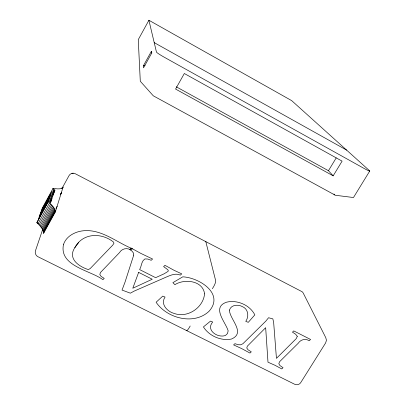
<?xml version="1.0" encoding="UTF-8"?>
<svg xmlns="http://www.w3.org/2000/svg" width="405" height="405" viewBox="0 0 405 405"><rect width="100%" height="100%" fill="white"/><g stroke="black" fill="none" stroke-linecap="round" stroke-linejoin="round"><path stroke-width="0.61" d="M42.262 208.823A0.942 0.278 27.6 0 1 42.085 208.514L53.07 188.325C56.275 188.705 60.608 189.889 63.084 187.135L55.308 212.028L43.583 233.31C43.558 228.85 39.781 225.57 36.85 222.669L48.539 201.103L50.752 202.237L50.984 201.558L49.42 200.784M42.773 229.164L35.362 251.044C34.845 253.272 35.923 255.727 37.994 256.74L294.516 384.188C296.561 385.337 299.386 384.694 300.667 382.71L325.615 342.944L326.46 340.296L325.762 337.654L303.137 292.891L302.246 291.802L75.209 173.704C73.052 172.565 70.192 173.482 69.032 175.618L61.818 188.75M49.891 199.447L51.445 200.217L51.217 200.885L49.648 200.136M50.782 201.184L51.901 198.895L50.352 198.126M52.159 192.988L53.673 193.737L53.455 194.37L51.931 193.636M52.599 191.732L54.103 192.481L53.89 193.109L52.372 192.375M53.035 190.497L54.533 191.241L54.321 191.859L52.812 191.13M53.07 188.325L52.939 188.69A0.947 0.253 27.8 0 0 53.693 189.363L54.953 190.011L54.746 190.623L53.242 189.899M43.583 233.31L43.968 232.186M38.51 223.509L36.85 222.669L48.539 201.103M39.412 216.133L39.513 215.85M40.024 214.463L39.903 215.344M74.879 247.566C67.382 258.684 78.853 266.581 88.371 269.598L90.209 268.54L112.732 245.136L113.967 243.258L113.42 241.977C101.351 232.424 82.736 232.779 74.879 247.566L78.595 242.646M51.673 191.823L41.588 210.235L41.502 211.506M51.227 193.074L41.092 211.577L41.001 212.858M50.782 194.334L40.591 212.934L40.409 213.961M40.085 214.311L50.711 195.134M39.574 215.698L50.038 196.638M39.057 217.1L49.577 197.944M38.531 218.518L49.111 199.26M54.047 191.661L54.953 190.011M53.622 192.901L54.533 191.241M53.511 193.565L54.103 192.481M53.075 194.825L53.673 193.737M148.903 20.25L156.457 52.058A8.956 0.709 29.5 0 0 164.572 57.399L364.52 168.677A8.637 0.638 30.6 0 0 369.406 170.616L291.686 100.637L148.903 20.25L138.267 39.644L140.292 81.263L153.277 95.798L335.35 195.266L353.474 197.529L369.75 171.006M38.04 223.778L49.511 202.87L48.301 201.781M51.217 199.898L51.825 198.789M50.716 201.057L51.901 198.895M50.554 201.852L51.445 200.217M50.321 202.52L50.919 201.432M39.128 224.876L50.62 203.938L49.511 202.87M40.105 225.955L51.622 204.991L50.62 203.938M40.971 227.008L52.513 206.013L51.622 204.991M62.476 188.239L63.084 187.135M41.725 228.035L53.288 207.001L52.513 206.013M60.532 194.268L61.438 192.623M60.644 194.339L61.246 193.241M42.353 229.022L53.941 207.957L53.288 207.001M42.859 229.979L54.472 208.869L53.941 207.957M43.239 230.885L54.877 209.739L54.472 208.869M55.961 208.499L57.171 206.307M43.487 231.746L55.156 210.554L54.877 209.739M43.603 232.556L55.298 211.319L55.156 210.554M151.394 51.293L151.718 53.05L143.537 67.843L143.37 65.823L151.394 51.293L151.845 53.045M190.198 326.005L188.978 328.06A5.037 1.235 -64.4 0 1 186.406 330.475M212.387 288.709L213.632 286.618A5.037 1.271 -63.6 0 0 215.657 280.609L205.826 241.709A4.415 0.987 -62.9 0 0 205.36 241.507M333.173 175.851L175.583 89.065L184.321 73.513L342.098 161.139L333.173 175.851L328.46 170.713L336.19 157.93M143.37 65.823L145.041 65.357M73.244 173.193L71.877 173.355M50.114 198.804L51.673 199.554M51.486 194.906L53.02 195.645L53.237 195.002L51.713 194.248M51.035 196.192L52.574 196.931L52.797 196.288L51.268 195.529M50.579 197.493L52.129 198.237L52.351 197.584L50.812 196.82M176.231 86.781L328.46 170.713M154.219 42.631L346.634 150.113M333.933 193.99L334.748 194.952M41.877 209.623L41.902 209.911M55.298 211.319L55.308 212.028M229.432 310.108C229.574 319.287 246.215 332.809 231.392 339.066C220.958 341.137 209.051 335.907 203.416 326.916L210.504 321.119L212.691 322.01C205.487 330.293 217.951 338.388 225.489 335.441L227.519 333.533L228.147 330.824C225.631 322.107 211.324 307.461 226.542 302.186C237.148 299.589 249.9 305.041 254.831 314.867L248.3 322.319L245.769 321.383C249.191 316.457 248.351 308.954 242.301 306.57C238.003 304.19 231.032 304.747 229.432 310.108M204.571 293.858C203.254 307.82 187.363 318.416 174.003 313.379C167.28 311.607 160.122 304.044 165.063 297.078L162.754 296.126L156.107 302.246C166.956 318.421 194.258 325.559 209.228 311.091C224.643 293.392 198.703 277.491 182.771 276.838L172.9 282.644L174.879 284.69C184.447 278.503 202.905 280.503 204.571 293.858M297.285 336.317L296.283 338.585L276.443 358.374L273.643 322.319L272.843 318.887L268.566 317.738L265.766 321.18L242.873 343.759L240.6 344.817L238.221 344.726L234.935 343.678L233.594 344.898L241.755 348.634L249.946 353.054L251.282 351.839L248.022 349.768L246.777 348.037L247.318 346.194L265.665 327.696L267.988 362.192L275.005 365.29L281.758 368.93L283.019 367.684L279.926 365.533L278.822 363.72L279.577 361.736L298.146 343.339C300.606 339.501 305.284 338.296 309.228 340.691L310.574 339.476L293.731 330.895L292.461 332.156L295.63 334.216L297.285 336.317M63.494 244.458C58.836 266.247 90.674 270.388 102.88 279.683L104.232 278.407L101.123 276.392L99.832 274.605L100.399 272.57L119.384 252.73C121.87 248.538 126.866 247.475 130.982 249.996L132.349 248.71C115.916 242.063 100.587 228.111 81.643 230.992C73.938 232.257 66.096 236.687 63.494 244.458M133.721 255.084L125.008 282.189L122.032 290.066L130.354 293.179L134.237 291.074L167.255 276.645C171.345 274.934 176.069 272.985 180.377 275.132L181.739 273.861L174.049 270.297L164.972 265.326L163.61 266.601L167.761 269.679L168.303 270.601L168.04 271.396L164.192 273.765L155.626 277.673L139.624 269.588C141.664 266.338 141.294 260.977 144.934 258.932L147.638 259.018L151.212 260.288L152.574 259.013L140.753 253.348L131.053 248.052L129.848 249.419L132.126 251.267L133.615 253.246L133.721 255.084M138.637 272.378L132.794 288.238L152.24 279.242L138.637 272.378"/></g></svg>
